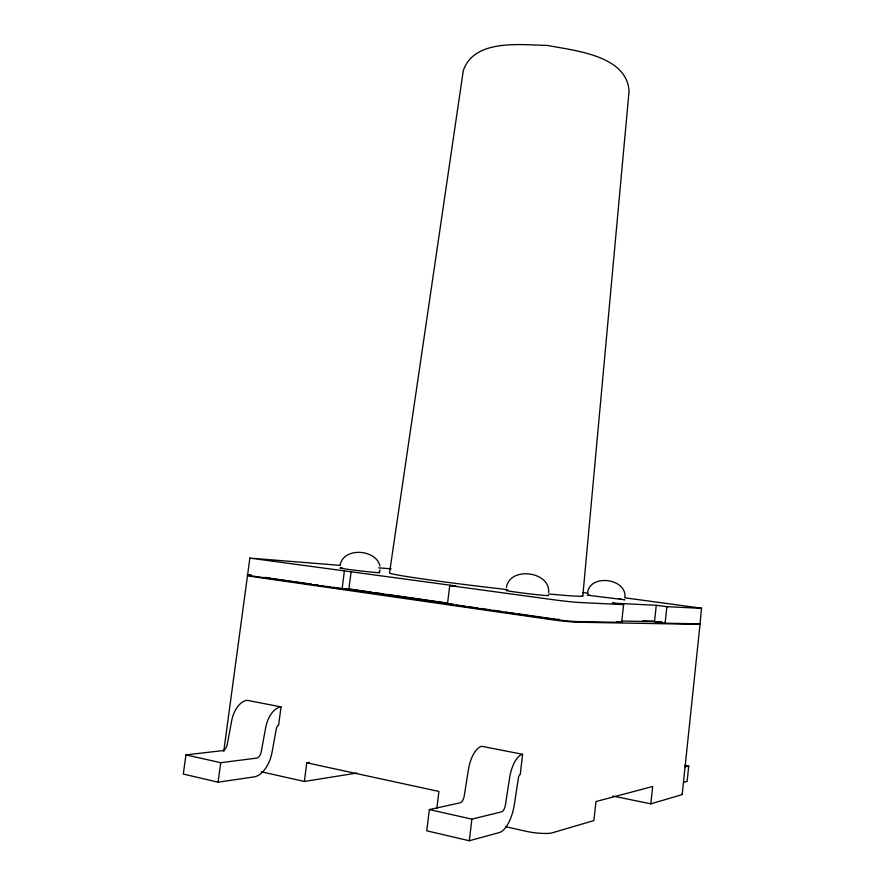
<?xml version="1.0" encoding="UTF-8"?>
<svg xmlns="http://www.w3.org/2000/svg" width="885" height="885" viewBox="0 0 885 885"><rect width="100%" height="100%" fill="white"/><g stroke="black" fill="none" stroke-linecap="round" stroke-linejoin="round"><path stroke-width="1.33" d="M582.817 595.959L629.058 91.266C627.022 55.18 573.967 50.589 547.306 45.412C520.9 44.969 474.548 38.475 463.309 70.501L389.533 572.827A97.361 2.699 6.8 0 0 507.072 589.587M682.202 794.343L700.024 624.323M700.079 623.781L701.473 608.183L624.876 597.829M684.769 765.282L688.729 766.023L687.125 781.389L683.364 782.417M701.705 608.327L666.881 606.69L656.283 605.285L654.513 621.712L665.111 623.195L699.216 623.836A16.096 0.586 7.1 0 0 699.858 623.604M665.111 623.195L666.881 606.69M612.896 796.058L650.818 803.834L652.676 786.5L595.959 801.533L593.857 820.583L552.539 832.741A19.901 3.894 7.4 0 1 525.889 831.236L505.888 826.745M339.884 565.338L249.869 558.114L455.908 585.958L449.724 585.582L447.478 604.035L550.271 618.814A19.636 0.907 6.9 0 0 576.4 621.535L621.657 622.387L623.615 604.61L612.387 603.105L656.283 605.285M558.645 618.991L558.568 619.644L517.603 613.77M522.592 754.297L520.269 774.475A3.429 1.427 -79.4 0 0 518.422 777.86L514.362 804.432A28.209 11.848 -78.8 0 1 499.217 832.597L469.304 840.75L426.78 830.827L429.347 809.587L460.3 802.772A6.947 3.086 -78.2 0 0 464.249 795.892L468.464 769.43A23.652 10.399 -78.9 0 1 481.905 746.309L522.592 754.297A24.028 9.978 -79.4 0 0 509.605 777.893L505.457 804.808A7.058 2.965 -78.8 0 1 501.64 811.844L471.871 819.134L429.347 809.587M469.304 840.75L471.871 819.134M436.836 808.525L438.905 791.444L306.763 762.793L304.351 781.455L261.285 771.786M251.119 574.896A17.689 0.708 6.4 0 0 254.338 576.268L342.108 588.879L344.376 571.201M342.108 588.879L348.867 589.222L351.124 571.677M281.032 706.927L278.62 725.224A3.12 1.748 -76.1 0 0 276.452 728.189L272.06 752.206A25.621 14.481 -75.1 0 1 254.205 776.864L218.097 782.174L183.295 774.054L185.939 754.883L222.622 750.624A6.317 3.695 -74.5 0 0 227.202 744.584L231.704 720.667A21.561 12.501 -75.6 0 1 247.335 700.323L281.032 706.927A21.86 12.246 -76.1 0 0 265.677 727.658L261.208 751.951A6.405 3.617 -75.1 0 1 256.694 758.102L220.73 762.704L185.939 754.883M218.097 782.174L220.73 762.704M223.739 751.52L247.523 575.427M247.579 575.029L249.88 557.981M379.433 572.639L379.93 569.763M587.54 592.585C590.361 573.568 626.558 578.425 624.954 597.132M506.419 587.386C509.793 566.123 550.227 571.279 548.645 592.375M340.183 565.061C343.446 546.764 376.346 549.253 379.919 566.024M650.818 803.834L681.284 794.874A16.284 2.544 8.1 0 0 682.025 793.646M684.979 766.941L688.729 766.023M304.351 781.455L356.743 773.081M306.763 762.793L309.507 762.405M642.764 620.839L653.794 621.082M621.447 621.027L662.002 621.823M447.478 604.035L453.695 604.267M623.615 604.61L578.558 602.453A19.614 0.631 6.9 0 1 552.472 599.61L449.724 585.582M269.117 577.717L264.98 577.485L311.409 584.144M590.45 595.328L587.231 595.174L624.788 599.776L623.969 599.543M378.802 567.86L391.148 568.812M582.983 592.574L588.392 593.282M616.668 621.679L621.657 622.387M349.719 589.034L359.277 590.406M362.009 590.804L371.567 592.165M374.3 592.563L383.858 593.935M386.59 594.322L446.671 602.939M348.867 589.222L448.252 603.493M314.131 584.542L318.235 585.129M320.967 585.516L323.7 585.914M326.421 586.301L330.525 586.899M333.258 587.286L453.419 604.543M456.151 604.942L465.709 606.313M468.442 606.701L478 608.072M480.732 608.471L490.29 609.842M493.022 610.23L502.58 611.612M505.313 612L514.871 613.371M619.102 598.736L621.06 599.045M582.308 595.616A97.361 2.699 6.8 0 1 548.833 593.968M547.726 595.24A21.317 0.642 6.9 0 1 525.436 593.37A21.317 0.642 6.9 0 1 507.802 590.339M378.216 572.219A20.045 0.564 6.7 0 1 358.126 570.648A20.045 0.564 6.7 0 1 342.506 567.971M251.041 575.482A17.689 0.719 6.4 0 0 254.261 576.854L550.193 619.478A19.636 0.907 6.9 0 0 576.334 622.199L699.161 624.367A16.096 0.597 7.1 0 0 699.803 624.135"/></g></svg>
